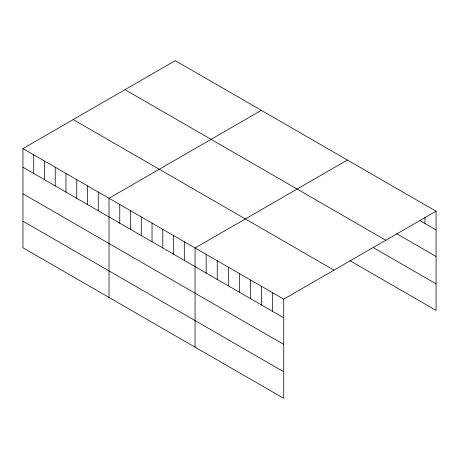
<?xml version="1.0" encoding="UTF-8"?>
<svg xmlns="http://www.w3.org/2000/svg" width="459" height="459" viewBox="0 0 459 459"><rect width="100%" height="100%" fill="white"/><g stroke="black" fill="none" stroke-linecap="round" stroke-linejoin="round"><path stroke-width="0.69" d="M22.95 148.59L283.742 299.153L283.742 398.343L22.95 247.78L22.95 148.59L175.258 60.657L436.05 211.22L436.05 310.41L349.844 260.637M261.32 110.344L109.013 198.277L109.013 297.466M347.383 160.03L195.069 247.963L195.069 347.153M283.742 299.153L436.05 211.22M420.042 220.636L436.05 229.879M396.639 233.7L436.05 256.455M124.997 89.671L385.789 240.241M373.242 247.573L436.05 283.834M73.21 119.57L334.003 270.139M22.95 167.248L283.742 317.817M22.95 193.824L283.742 344.388M22.95 221.204L283.742 371.773M424.965 217.262L424.965 223.481M272.657 292.756L272.657 311.414M261.573 286.359L261.573 305.017M250.488 279.961L250.488 298.62M239.403 273.558L239.403 292.217M228.324 267.161L228.324 285.819M217.239 260.764L217.239 279.422M206.154 254.361L206.154 273.025M184.311 241.755L184.311 260.414M173.554 235.542L173.554 254.2M162.796 229.334L162.796 247.992M152.038 223.12L152.038 241.778M141.286 216.912L141.286 235.57M130.528 210.698L130.528 229.357M119.77 204.49L119.77 223.149M98.255 192.069L98.255 210.727M87.497 185.855L87.497 204.513M76.739 179.647L76.739 198.305M65.981 173.433L65.981 192.091M55.223 167.225L55.223 185.884M44.466 161.011L44.466 179.67M33.708 154.803L33.708 173.462"/></g></svg>
